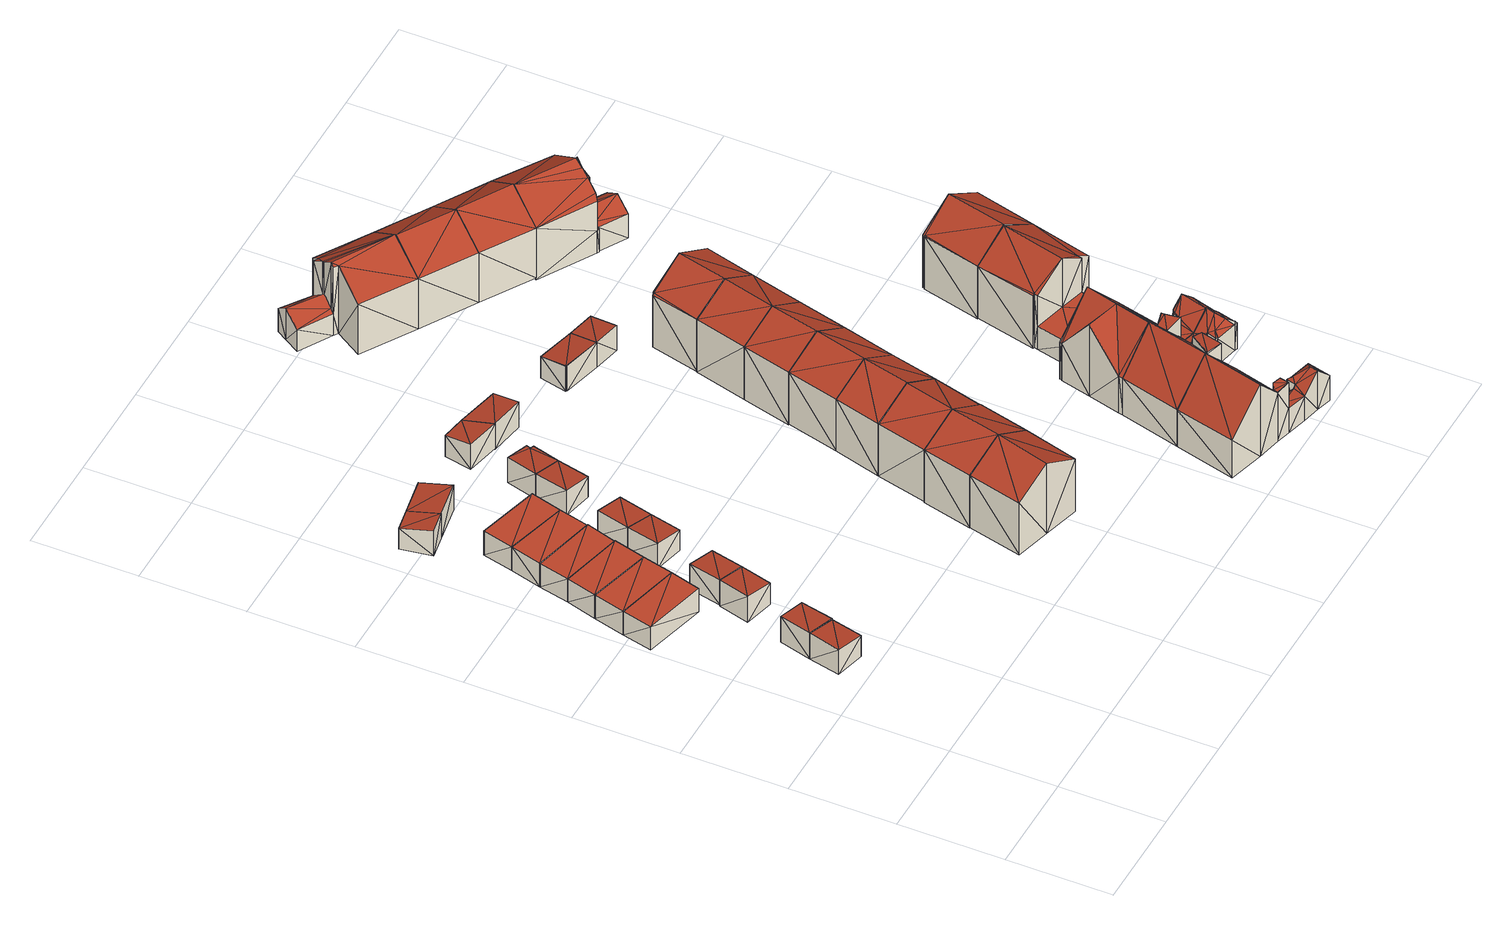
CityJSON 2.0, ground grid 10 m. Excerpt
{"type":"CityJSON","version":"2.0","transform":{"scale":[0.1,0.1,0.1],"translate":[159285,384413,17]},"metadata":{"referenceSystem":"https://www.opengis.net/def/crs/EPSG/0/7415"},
"CityObjects":{
"building1":{"type":"Building","attributes":{"oorspronkelijk_bouwjaar":1951,"status":"Pand in gebruik","geconstateerd":false,"h_maaiveld":18,"dak_type":"single horizontal","pw_datum":"2016-12-01","pw_actueel":"yes","pw_bron":"ahn3","reconstructie_methode":"tudelft3d-geoflow","versie_methode":"v21.03.1","kas_warenhuis":false,"ondergronds_type":"above ground","lod11_replace":false,"reconstruction_skipped":false},"geometry":[{"type":"Solid","lod":"2.2","boundaries":[[[[0,1,2]],[[3,0,2]],[[4,1,5]],[[5,1,0]],[[6,3,2]],[[7,6,2]],[[5,0,6]],[[6,0,3]],[[7,2,1]],[[4,7,1]],[[7,4,5]],[[6,7,5]]]],"semantics":{"surfaces":[{"type":"GroundSurface"},{"type":"WallSurface"},{"type":"RoofSurface"}],"values":[[0,0,1,1,1,1,1,1,1,1,2,2]]}}]},
"building2":{"type":"Building","attributes":{"oorspronkelijk_bouwjaar":1951,"status":"Pand in gebruik","geconstateerd":false,"h_maaiveld":18.03,"dak_type":"single horizontal","pw_datum":"2016-12-01","pw_actueel":"yes","pw_bron":"ahn3","reconstructie_methode":"tudelft3d-geoflow","versie_methode":"v21.03.1","kas_warenhuis":false,"ondergronds_type":"above ground","lod11_replace":false,"reconstruction_skipped":false},"geometry":[{"type":"Solid","lod":"2.2","boundaries":[[[[2,1,8]],[[8,1,9]],[[4,1,10]],[[10,1,2]],[[11,8,9]],[[12,11,9]],[[12,9,1]],[[4,12,1]],[[10,2,11]],[[11,2,8]],[[10,11,4]],[[4,11,12]]]],"semantics":{"surfaces":[{"type":"GroundSurface"},{"type":"WallSurface"},{"type":"RoofSurface"}],"values":[[0,0,1,1,1,1,1,1,1,1,2,2]]}}]},
"building3":{"type":"Building","attributes":{"oorspronkelijk_bouwjaar":1951,"status":"Pand in gebruik","geconstateerd":false,"h_maaiveld":18.08,"dak_type":"single horizontal","pw_datum":"2016-12-01","pw_actueel":"yes","pw_bron":"ahn3","reconstructie_methode":"tudelft3d-geoflow","versie_methode":"v21.03.1","kas_warenhuis":false,"ondergronds_type":"above ground","lod11_replace":false,"reconstruction_skipped":false},"geometry":[{"type":"Solid","lod":"2.2","boundaries":[[[[13,14,15]],[[15,14,16]],[[17,13,18]],[[18,13,15]],[[19,16,14]],[[20,19,14]],[[18,15,16]],[[19,18,16]],[[20,14,17]],[[17,14,13]],[[20,17,18]],[[19,20,18]]]],"semantics":{"surfaces":[{"type":"GroundSurface"},{"type":"WallSurface"},{"type":"RoofSurface"}],"values":[[0,0,1,1,1,1,1,1,1,1,2,2]]}}]},
"building4":{"type":"Building","attributes":{"oorspronkelijk_bouwjaar":1951,"status":"Pand in gebruik","geconstateerd":false,"h_maaiveld":18.07,"dak_type":"single horizontal","pw_datum":"2016-12-01","pw_actueel":"yes","pw_bron":"ahn3","reconstructie_methode":"tudelft3d-geoflow","versie_methode":"v21.03.1","kas_warenhuis":false,"ondergronds_type":"above ground","lod11_replace":false,"reconstruction_skipped":false},"geometry":[{"type":"Solid","lod":"2.2","boundaries":[[[[21,22,13]],[[13,22,14]],[[23,22,24]],[[24,22,21]],[[17,13,14]],[[20,17,14]],[[24,21,17]],[[17,21,13]],[[20,14,22]],[[23,20,22]],[[20,23,17]],[[17,23,24]]]],"semantics":{"surfaces":[{"type":"GroundSurface"},{"type":"WallSurface"},{"type":"RoofSurface"}],"values":[[0,0,1,1,1,1,1,1,1,1,2,2]]}}]},
"building5":{"type":"Building","attributes":{"oorspronkelijk_bouwjaar":1951,"status":"Pand in gebruik","geconstateerd":false,"h_maaiveld":18.07,"dak_type":"single horizontal","pw_datum":"2016-12-01","pw_actueel":"yes","pw_bron":"ahn3","reconstructie_methode":"tudelft3d-geoflow","versie_methode":"v21.03.1","kas_warenhuis":false,"ondergronds_type":"above ground","lod11_replace":false,"reconstruction_skipped":false},"geometry":[{"type":"Solid","lod":"2.2","boundaries":[[[[25,26,21]],[[21,26,22]],[[27,25,24]],[[24,25,21]],[[23,22,26]],[[28,23,26]],[[28,26,27]],[[27,26,25]],[[24,21,22]],[[23,24,22]],[[23,28,24]],[[24,28,27]]]],"semantics":{"surfaces":[{"type":"GroundSurface"},{"type":"WallSurface"},{"type":"RoofSurface"}],"values":[[0,0,1,1,1,1,1,1,1,1,2,2]]}}]},
"building6":{"type":"Building","attributes":{"oorspronkelijk_bouwjaar":1951,"status":"Pand in gebruik","geconstateerd":false,"h_maaiveld":18.04,"dak_type":"single horizontal","pw_datum":"2016-12-01","pw_actueel":"yes","pw_bron":"ahn3","reconstructie_methode":"tudelft3d-geoflow","versie_methode":"v21.03.1","kas_warenhuis":false,"ondergronds_type":"above ground","lod11_replace":false,"reconstruction_skipped":false},"geometry":[{"type":"Solid","lod":"2.2","boundaries":[[[[29,30,31]],[[32,29,31]],[[33,29,34]],[[34,29,32]],[[35,31,30]],[[36,35,30]],[[36,30,33]],[[33,30,29]],[[34,32,31]],[[35,34,31]],[[34,35,33]],[[33,35,36]]]],"semantics":{"surfaces":[{"type":"GroundSurface"},{"type":"WallSurface"},{"type":"RoofSurface"}],"values":[[0,0,1,1,1,1,1,1,1,1,2,2]]}}]},
"building7":{"type":"Building","attributes":{"oorspronkelijk_bouwjaar":1951,"status":"Pand in gebruik","geconstateerd":false,"h_maaiveld":18.08,"dak_type":"single horizontal","pw_datum":"2016-12-01","pw_actueel":"yes","pw_bron":"ahn3","reconstructie_methode":"tudelft3d-geoflow","versie_methode":"v21.03.1","kas_warenhuis":false,"ondergronds_type":"above ground","lod11_replace":false,"reconstruction_skipped":false},"geometry":[{"type":"Solid","lod":"2.2","boundaries":[[[[37,38,25]],[[25,38,26]],[[27,25,26]],[[39,27,26]],[[40,38,41]],[[41,38,37]],[[41,37,27]],[[27,37,25]],[[39,26,38]],[[40,39,38]],[[39,40,27]],[[27,40,41]]]],"semantics":{"surfaces":[{"type":"GroundSurface"},{"type":"WallSurface"},{"type":"RoofSurface"}],"values":[[0,0,1,1,1,1,1,1,1,1,2,2]]}}]},
"building8":{"type":"Building","attributes":{"oorspronkelijk_bouwjaar":1951,"status":"Pand in gebruik","geconstateerd":false,"h_maaiveld":18.05,"dak_type":"single horizontal","pw_datum":"2016-12-01","pw_actueel":"yes","pw_bron":"ahn3","reconstructie_methode":"tudelft3d-geoflow","versie_methode":"v21.03.1","kas_warenhuis":false,"ondergronds_type":"above ground","lod11_replace":false,"reconstruction_skipped":false},"geometry":[{"type":"Solid","lod":"2.2","boundaries":[[[[42,43,44]],[[44,43,45]],[[46,45,43]],[[36,46,43]],[[35,42,47]],[[47,42,44]],[[36,43,35]],[[35,43,42]],[[47,44,45]],[[46,47,45]],[[47,46,36]],[[35,47,36]]]],"semantics":{"surfaces":[{"type":"GroundSurface"},{"type":"WallSurface"},{"type":"RoofSurface"}],"values":[[0,0,1,1,1,1,1,1,1,1,2,2]]}}]},
"building9":{"type":"Building","attributes":{"oorspronkelijk_bouwjaar":1951,"status":"Pand in gebruik","geconstateerd":false,"h_maaiveld":18.11,"dak_type":"single horizontal","pw_datum":"2016-12-01","pw_actueel":"yes","pw_bron":"ahn3","reconstructie_methode":"tudelft3d-geoflow","versie_methode":"v21.03.1","kas_warenhuis":false,"ondergronds_type":"above ground","lod11_replace":false,"reconstruction_skipped":false},"geometry":[{"type":"Solid","lod":"2.2","boundaries":[[[[48,49,37]],[[37,49,38]],[[50,48,37]],[[41,50,37]],[[51,38,52]],[[52,38,49]],[[41,37,38]],[[51,41,38]],[[52,49,50]],[[50,49,48]],[[51,52,41]],[[41,52,50]]]],"semantics":{"surfaces":[{"type":"GroundSurface"},{"type":"WallSurface"},{"type":"RoofSurface"}],"values":[[0,0,1,1,1,1,1,1,1,1,2,2]]}}]},
"building10":{"type":"Building","attributes":{"oorspronkelijk_bouwjaar":1951,"status":"Pand in gebruik","geconstateerd":false,"h_maaiveld":18.26,"dak_type":"single horizontal","pw_datum":"2016-12-01","pw_actueel":"yes","pw_bron":"ahn3","reconstructie_methode":"tudelft3d-geoflow","versie_methode":"v21.03.1","kas_warenhuis":false,"ondergronds_type":"above ground","lod11_replace":false,"reconstruction_skipped":false},"geometry":[{"type":"Solid","lod":"2.2","boundaries":[[[[53,54,55]],[[56,53,55]],[[57,54,53]],[[58,57,53]],[[59,55,57]],[[57,55,54]],[[58,53,56]],[[60,58,56]],[[60,56,59]],[[59,56,55]],[[60,59,58]],[[58,59,57]]]],"semantics":{"surfaces":[{"type":"GroundSurface"},{"type":"WallSurface"},{"type":"RoofSurface"}],"values":[[0,0,1,1,1,1,1,1,1,1,2,2]]}}]},
"building11":{"type":"Building","attributes":{"oorspronkelijk_bouwjaar":1951,"status":"Pand in gebruik","geconstateerd":false,"h_maaiveld":18.14,"dak_type":"single horizontal","pw_datum":"2016-12-01","pw_actueel":"yes","pw_bron":"ahn3","reconstructie_methode":"tudelft3d-geoflow","versie_methode":"v21.03.1","kas_warenhuis":false,"ondergronds_type":"above ground","lod11_replace":false,"reconstruction_skipped":false},"geometry":[{"type":"Solid","lod":"2.2","boundaries":[[[[61,62,48]],[[48,62,49]],[[63,62,64]],[[64,62,61]],[[64,61,50]],[[50,61,48]],[[52,49,62]],[[63,52,62]],[[50,48,49]],[[52,50,49]],[[52,63,50]],[[50,63,64]]]],"semantics":{"surfaces":[{"type":"GroundSurface"},{"type":"WallSurface"},{"type":"RoofSurface"}],"values":[[0,0,1,1,1,1,1,1,1,1,2,2]]}}]},
"building12":{"type":"Building","attributes":{"oorspronkelijk_bouwjaar":1951,"status":"Pand in gebruik","geconstateerd":false,"h_maaiveld":18.14,"dak_type":"single horizontal","pw_datum":"2016-12-01","pw_actueel":"yes","pw_bron":"ahn3","reconstructie_methode":"tudelft3d-geoflow","versie_methode":"v21.03.1","kas_warenhuis":false,"ondergronds_type":"above ground","lod11_replace":false,"reconstruction_skipped":false},"geometry":[{"type":"Solid","lod":"2.2","boundaries":[[[[65,66,67]],[[68,65,67]],[[69,68,67]],[[70,69,67]],[[70,67,66]],[[71,70,66]],[[71,66,72]],[[72,66,65]],[[72,65,69]],[[69,65,68]],[[72,69,70]],[[71,72,70]]]],"semantics":{"surfaces":[{"type":"GroundSurface"},{"type":"WallSurface"},{"type":"RoofSurface"}],"values":[[0,0,1,1,1,1,1,1,1,1,2,2]]}}]},
"building13":{"type":"Building","attributes":{"oorspronkelijk_bouwjaar":1951,"status":"Pand in gebruik","geconstateerd":false,"h_maaiveld":18.28,"dak_type":"single horizontal","pw_datum":"2016-12-01","pw_actueel":"yes","pw_bron":"ahn3","reconstructie_methode":"tudelft3d-geoflow","versie_methode":"v21.03.1","kas_warenhuis":false,"ondergronds_type":"above ground","lod11_replace":false,"reconstruction_skipped":false},"geometry":[{"type":"Solid","lod":"2.2","boundaries":[[[[54,73,74]],[[55,54,74]],[[59,55,75]],[[75,55,74]],[[57,54,55]],[[59,57,55]],[[76,73,54]],[[57,76,54]],[[75,74,76]],[[76,74,73]],[[75,76,57]],[[59,75,57]]]],"semantics":{"surfaces":[{"type":"GroundSurface"},{"type":"WallSurface"},{"type":"RoofSurface"}],"values":[[0,0,1,1,1,1,1,1,1,1,2,2]]}}]},
"building14":{"type":"Building","attributes":{"oorspronkelijk_bouwjaar":1951,"status":"Pand in gebruik","geconstateerd":false,"h_maaiveld":18.15,"dak_type":"single horizontal","pw_datum":"2016-12-01","pw_actueel":"yes","pw_bron":"ahn3","reconstructie_methode":"tudelft3d-geoflow","versie_methode":"v21.03.1","kas_warenhuis":false,"ondergronds_type":"above ground","lod11_replace":false,"reconstruction_skipped":false},"geometry":[{"type":"Solid","lod":"2.2","boundaries":[[[[77,78,79]],[[80,77,79]],[[81,78,71]],[[71,78,77]],[[70,80,79]],[[82,70,79]],[[71,77,70]],[[70,77,80]],[[82,79,78]],[[81,82,78]],[[70,82,71]],[[71,82,81]]]],"semantics":{"surfaces":[{"type":"GroundSurface"},{"type":"WallSurface"},{"type":"RoofSurface"}],"values":[[0,0,1,1,1,1,1,1,1,1,2,2]]}}]},
"building15":{"type":"Building","attributes":{"oorspronkelijk_bouwjaar":1951,"status":"Pand in gebruik","geconstateerd":false,"h_maaiveld":18.21,"dak_type":"single horizontal","pw_datum":"2016-12-01","pw_actueel":"yes","pw_bron":"ahn3","reconstructie_methode":"tudelft3d-geoflow","versie_methode":"v21.03.1","kas_warenhuis":false,"ondergronds_type":"above ground","lod11_replace":false,"reconstruction_skipped":false},"geometry":[{"type":"Solid","lod":"2.2","boundaries":[[[[83,84,85]],[[86,83,85]],[[87,86,85]],[[88,87,85]],[[89,83,87]],[[87,83,86]],[[88,85,84]],[[90,88,84]],[[90,84,89]],[[89,84,83]],[[87,88,89]],[[89,88,90]]]],"semantics":{"surfaces":[{"type":"GroundSurface"},{"type":"WallSurface"},{"type":"RoofSurface"}],"values":[[0,0,1,1,1,1,1,1,1,1,2,2]]}}]},
"building16":{"type":"Building","attributes":{"oorspronkelijk_bouwjaar":1951,"status":"Pand in gebruik","geconstateerd":false,"h_maaiveld":18.23,"dak_type":"single horizontal","pw_datum":"2016-12-01","pw_actueel":"yes","pw_bron":"ahn3","reconstructie_methode":"tudelft3d-geoflow","versie_methode":"v21.03.1","kas_warenhuis":false,"ondergronds_type":"above ground","lod11_replace":false,"reconstruction_skipped":false},"geometry":[{"type":"Solid","lod":"2.2","boundaries":[[[[91,92,93]],[[85,91,94]],[[85,84,91]],[[91,84,92]],[[95,92,90]],[[90,92,84]],[[96,94,91]],[[97,96,91]],[[90,84,88]],[[88,84,85]],[[98,93,92]],[[95,98,92]],[[97,91,98]],[[98,91,93]],[[88,85,94]],[[96,88,94]],[[88,96,97]],[[95,97,98]],[[90,88,97]],[[90,97,95]]]],"semantics":{"surfaces":[{"type":"GroundSurface"},{"type":"WallSurface"},{"type":"RoofSurface"}],"values":[[0,0,0,0,1,1,1,1,1,1,1,1,1,1,1,1,2,2,2,2]]}}]},
"building17":{"type":"Building","attributes":{"oorspronkelijk_bouwjaar":1951,"status":"Pand in gebruik","geconstateerd":false,"h_maaiveld":18.11,"dak_type":"slanted","pw_datum":"2016-12-01","pw_actueel":"yes","pw_bron":"ahn3","reconstructie_methode":"tudelft3d-geoflow","versie_methode":"v21.03.1","kas_warenhuis":false,"ondergronds_type":"above ground","lod11_replace":false,"reconstruction_skipped":false},"geometry":[{"type":"Solid","lod":"2.2","boundaries":[[[[99,100,101]],[[102,101,103]],[[104,99,101]],[[104,101,102]],[[105,104,106]],[[106,104,102]],[[107,103,101]],[[108,107,101]],[[109,99,104]],[[105,109,104]],[[108,101,110]],[[110,101,100]],[[110,100,99]],[[109,110,99]],[[106,102,107]],[[107,102,103]],[[106,107,108]],[[105,106,108]],[[105,108,109]],[[109,108,110]]]],"semantics":{"surfaces":[{"type":"GroundSurface"},{"type":"WallSurface"},{"type":"RoofSurface"}],"values":[[0,0,0,0,1,1,1,1,1,1,1,1,1,1,1,1,2,2,2,2]]}}]},
"building18":{"type":"Building","attributes":{"oorspronkelijk_bouwjaar":1951,"status":"Pand in gebruik","geconstateerd":false,"h_maaiveld":18.26,"dak_type":"single horizontal","pw_datum":"2016-12-01","pw_actueel":"yes","pw_bron":"ahn3","reconstructie_methode":"tudelft3d-geoflow","versie_methode":"v21.03.1","kas_warenhuis":false,"ondergronds_type":"above ground","lod11_replace":false,"reconstruction_skipped":false},"geometry":[{"type":"Solid","lod":"2.2","boundaries":[[[[111,112,113]],[[114,111,113]],[[115,113,116]],[[116,113,112]],[[117,111,114]],[[118,117,114]],[[118,114,113]],[[115,118,113]],[[116,112,117]],[[117,112,111]],[[116,117,115]],[[115,117,118]]]],"semantics":{"surfaces":[{"type":"GroundSurface"},{"type":"WallSurface"},{"type":"RoofSurface"}],"values":[[0,0,1,1,1,1,1,1,1,1,2,2]]}}]},
"building19":{"type":"Building","attributes":{"oorspronkelijk_bouwjaar":1951,"status":"Pand in gebruik","geconstateerd":false,"h_maaiveld":18.04,"dak_type":"slanted","pw_datum":"2016-12-01","pw_actueel":"yes","pw_bron":"ahn3","reconstructie_methode":"tudelft3d-geoflow","versie_methode":"v21.03.1","kas_warenhuis":false,"ondergronds_type":"above ground","lod11_replace":false,"reconstruction_skipped":false},"geometry":[{"type":"Solid","lod":"2.2","boundaries":[[[[119,120,121]],[[122,123,124]],[[121,120,123]],[[121,123,122]],[[107,122,124]],[[125,107,124]],[[126,120,119]],[[110,126,119]],[[125,124,123]],[[127,125,123]],[[110,119,121]],[[108,110,121]],[[127,123,126]],[[126,123,120]],[[108,121,107]],[[107,121,122]],[[125,127,107]],[[107,127,108]],[[127,126,108]],[[108,126,110]]]],"semantics":{"surfaces":[{"type":"GroundSurface"},{"type":"WallSurface"},{"type":"RoofSurface"}],"values":[[0,0,0,0,1,1,1,1,1,1,1,1,1,1,1,1,2,2,2,2]]}}]},
"building20":{"type":"Building","attributes":{"oorspronkelijk_bouwjaar":1951,"status":"Pand in gebruik","geconstateerd":false,"h_maaiveld":18.23,"dak_type":"single horizontal","pw_datum":"2016-12-01","pw_actueel":"yes","pw_bron":"ahn3","reconstructie_methode":"tudelft3d-geoflow","versie_methode":"v21.03.1","kas_warenhuis":false,"ondergronds_type":"above ground","lod11_replace":false,"reconstruction_skipped":false},"geometry":[{"type":"Solid","lod":"2.2","boundaries":[[[[128,129,130]],[[131,128,130]],[[132,130,129]],[[117,132,129]],[[117,129,128]],[[116,117,128]],[[133,131,132]],[[132,131,130]],[[116,128,133]],[[133,128,131]],[[133,132,116]],[[116,132,117]]]],"semantics":{"surfaces":[{"type":"GroundSurface"},{"type":"WallSurface"},{"type":"RoofSurface"}],"values":[[0,0,1,1,1,1,1,1,1,1,2,2]]}}]},
"building21":{"type":"Building","attributes":{"oorspronkelijk_bouwjaar":1951,"status":"Pand in gebruik","geconstateerd":false,"h_maaiveld":18.1,"dak_type":"slanted","pw_datum":"2016-12-01","pw_actueel":"yes","pw_bron":"ahn3","reconstructie_methode":"tudelft3d-geoflow","versie_methode":"v21.03.1","kas_warenhuis":false,"ondergronds_type":"above ground","lod11_replace":false,"reconstruction_skipped":false},"geometry":[{"type":"Solid","lod":"2.2","boundaries":[[[[134,135,136]],[[137,138,139]],[[136,135,138]],[[136,138,137]],[[140,135,126]],[[126,135,134]],[[141,137,139]],[[142,141,139]],[[142,139,138]],[[143,142,138]],[[127,136,141]],[[141,136,137]],[[126,134,136]],[[127,126,136]],[[143,138,140]],[[140,138,135]],[[143,140,127]],[[127,140,126]],[[127,141,142]],[[143,127,142]]]],"semantics":{"surfaces":[{"type":"GroundSurface"},{"type":"WallSurface"},{"type":"RoofSurface"}],"values":[[0,0,0,0,1,1,1,1,1,1,1,1,1,1,1,1,2,2,2,2]]}}]},
"building22":{"type":"Building","attributes":{"oorspronkelijk_bouwjaar":1951,"status":"Pand in gebruik","geconstateerd":false,"h_maaiveld":18.12,"dak_type":"slanted","pw_datum":"2016-12-01","pw_actueel":"yes","pw_bron":"ahn3","reconstructie_methode":"tudelft3d-geoflow","versie_methode":"v21.03.1","kas_warenhuis":false,"ondergronds_type":"above ground","lod11_replace":false,"reconstruction_skipped":false},"geometry":[{"type":"Solid","lod":"2.2","boundaries":[[[[135,144,145]],[[146,145,147]],[[146,135,145]],[[146,147,139]],[[142,139,148]],[[148,139,147]],[[149,144,135]],[[140,149,135]],[[140,135,146]],[[150,140,146]],[[151,145,149]],[[149,145,144]],[[150,146,142]],[[142,146,139]],[[148,147,145]],[[151,148,145]],[[148,151,142]],[[142,151,150]],[[150,151,140]],[[140,151,149]]]],"semantics":{"surfaces":[{"type":"GroundSurface"},{"type":"WallSurface"},{"type":"RoofSurface"}],"values":[[0,0,0,0,1,1,1,1,1,1,1,1,1,1,1,1,2,2,2,2]]}}]},
"building23":{"type":"Building","attributes":{"oorspronkelijk_bouwjaar":1951,"status":"Pand in gebruik","geconstateerd":false,"h_maaiveld":18.09,"dak_type":"slanted","pw_datum":"2016-12-01","pw_actueel":"yes","pw_bron":"ahn3","reconstructie_methode":"tudelft3d-geoflow","versie_methode":"v21.03.1","kas_warenhuis":false,"ondergronds_type":"above ground","lod11_replace":false,"reconstruction_skipped":false},"geometry":[{"type":"Solid","lod":"2.2","boundaries":[[[[144,152,145]],[[147,153,154]],[[145,152,153]],[[145,153,147]],[[149,144,145]],[[151,149,145]],[[155,153,156]],[[156,153,152]],[[157,154,153]],[[155,157,153]],[[156,152,144]],[[149,156,144]],[[148,147,154]],[[157,148,154]],[[151,145,148]],[[148,145,147]],[[151,155,156]],[[149,151,156]],[[151,148,155]],[[155,148,157]]]],"semantics":{"surfaces":[{"type":"GroundSurface"},{"type":"WallSurface"},{"type":"RoofSurface"}],"values":[[0,0,0,0,1,1,1,1,1,1,1,1,1,1,1,1,2,2,2,2]]}}]},
"building24":{"type":"Building","attributes":{"oorspronkelijk_bouwjaar":1951,"status":"Pand in gebruik","geconstateerd":false,"h_maaiveld":18.27,"dak_type":"single horizontal","pw_datum":"2016-12-01","pw_actueel":"yes","pw_bron":"ahn3","reconstructie_methode":"tudelft3d-geoflow","versie_methode":"v21.03.1","kas_warenhuis":false,"ondergronds_type":"above ground","lod11_replace":false,"reconstruction_skipped":false},"geometry":[{"type":"Solid","lod":"2.2","boundaries":[[[[158,159,160]],[[161,160,162]],[[163,158,160]],[[163,160,161]],[[164,159,165]],[[165,159,158]],[[166,161,162]],[[167,166,162]],[[167,162,168]],[[168,162,160]],[[168,160,159]],[[164,168,159]],[[169,163,161]],[[166,169,161]],[[165,158,169]],[[169,158,163]],[[168,166,167]],[[165,168,164]],[[165,169,168]],[[168,169,166]]]],"semantics":{"surfaces":[{"type":"GroundSurface"},{"type":"WallSurface"},{"type":"RoofSurface"}],"values":[[0,0,0,0,1,1,1,1,1,1,1,1,1,1,1,1,2,2,2,2]]}}]},
"building25":{"type":"Building","attributes":{"oorspronkelijk_bouwjaar":1951,"status":"Pand in gebruik","geconstateerd":false,"h_maaiveld":18.02,"dak_type":"slanted","pw_datum":"2016-12-01","pw_actueel":"yes","pw_bron":"ahn3","reconstructie_methode":"tudelft3d-geoflow","versie_methode":"v21.03.1","kas_warenhuis":false,"ondergronds_type":"above ground","lod11_replace":false,"reconstruction_skipped":false},"geometry":[{"type":"Solid","lod":"2.2","boundaries":[[[[170,171,172]],[[173,174,175]],[[172,171,174]],[[172,174,173]],[[176,171,170]],[[156,176,170]],[[157,173,175]],[[177,157,175]],[[155,172,157]],[[157,172,173]],[[177,175,174]],[[178,177,174]],[[156,170,172]],[[155,156,172]],[[178,174,176]],[[176,174,171]],[[177,178,157]],[[157,178,155]],[[178,176,155]],[[155,176,156]]]],"semantics":{"surfaces":[{"type":"GroundSurface"},{"type":"WallSurface"},{"type":"RoofSurface"}],"values":[[0,0,0,0,1,1,1,1,1,1,1,1,1,1,1,1,2,2,2,2]]}}]},
"building26":{"type":"Building","attributes":{"oorspronkelijk_bouwjaar":1928,"status":"Pand in gebruik","geconstateerd":false,"h_maaiveld":17.98,"dak_type":"slanted","pw_datum":"2016-12-01","pw_actueel":"yes","pw_bron":"ahn3","reconstructie_methode":"tudelft3d-geoflow","versie_methode":"v21.03.1","kas_warenhuis":false,"ondergronds_type":"above ground","lod11_replace":false,"reconstruction_skipped":false},"geometry":[{"type":"Solid","lod":"2.2","boundaries":[[[[179,180,181]],[[182,183,184]],[[181,180,183]],[[185,186,187]],[[181,183,182]],[[188,182,186]],[[189,190,187]],[[191,190,189]],[[189,187,192]],[[189,193,194]],[[189,194,191]],[[195,191,196]],[[190,191,195]],[[187,186,192]],[[188,181,182]],[[185,188,186]],[[197,195,196]],[[198,197,196]],[[199,186,182]],[[200,199,182]],[[201,190,197]],[[197,190,195]],[[202,180,179]],[[203,202,179]],[[204,200,205]],[[205,200,184]],[[184,200,182]],[[198,196,191]],[[206,198,191]],[[207,193,189]],[[208,207,189]],[[209,210,211]],[[203,179,181]],[[212,203,181]],[[213,183,202]],[[202,183,180]],[[214,192,186]],[[199,214,186]],[[212,181,215]],[[215,181,188]],[[216,187,190]],[[201,216,190]],[[217,215,218]],[[218,215,219]],[[185,219,188]],[[219,215,188]],[[220,219,221]],[[222,218,220]],[[220,218,219]],[[223,224,225]],[[226,223,225]],[[222,220,224]],[[223,222,224]],[[227,228,200]],[[204,227,200]],[[220,221,227]],[[227,221,228]],[[206,191,194]],[[209,206,194]],[[226,225,215]],[[217,226,215]],[[219,185,216]],[[216,185,187]],[[208,189,214]],[[214,189,192]],[[210,209,207]],[[207,209,193]],[[193,209,194]],[[205,184,183]],[[213,205,183]],[[212,213,203]],[[203,213,202]],[[229,201,197]],[[206,197,198]],[[206,229,197]],[[228,214,199]],[[219,216,228]],[[219,228,221]],[[228,216,214]],[[228,199,200]],[[229,211,208]],[[207,211,210]],[[207,208,211]],[[208,201,229]],[[214,216,208]],[[216,201,208]],[[206,209,211]],[[229,206,211]],[[226,217,218]],[[223,218,222]],[[223,226,218]],[[204,205,224]],[[215,225,212]],[[204,224,220]],[[213,225,224]],[[204,220,227]],[[205,213,224]],[[213,212,225]]]],"semantics":{"surfaces":[{"type":"GroundSurface"},{"type":"WallSurface"},{"type":"RoofSurface"}],"values":[[0,0,0,0,0,0,0,0,0,0,0,0,0,0,0,0,1,1,1,1,1,1,1,1,1,1,1,1,1,1,1,1,1,1,1,1,1,1,1,1,1,1,1,1,1,1,1,1,1,1,1,1,1,1,1,1,1,1,1,1,1,1,1,1,1,1,1,1,1,1,2,2,2,2,2,2,2,2,2,2,2,2,2,2,2,2,2,2,2,2,2,2,2,2,2,2,2,2]]}}]},
"building27":{"type":"Building","attributes":{"oorspronkelijk_bouwjaar":1951,"status":"Pand in gebruik","geconstateerd":false,"h_maaiveld":18.27,"dak_type":"single horizontal","pw_datum":"2016-12-01","pw_actueel":"yes","pw_bron":"ahn3","reconstructie_methode":"tudelft3d-geoflow","versie_methode":"v21.03.1","kas_warenhuis":false,"ondergronds_type":"above ground","lod11_replace":false,"reconstruction_skipped":false},"geometry":[{"type":"Solid","lod":"2.2","boundaries":[[[[158,163,230]],[[231,158,230]],[[169,163,158]],[[165,169,158]],[[165,158,231]],[[232,165,231]],[[233,230,169]],[[169,230,163]],[[232,231,233]],[[233,231,230]],[[232,233,165]],[[165,233,169]]]],"semantics":{"surfaces":[{"type":"GroundSurface"},{"type":"WallSurface"},{"type":"RoofSurface"}],"values":[[0,0,1,1,1,1,1,1,1,1,2,2]]}}]},
"building28":{"type":"Building","attributes":{"oorspronkelijk_bouwjaar":1951,"status":"Pand in gebruik","geconstateerd":false,"h_maaiveld":18.27,"dak_type":"slanted","pw_datum":"2016-12-01","pw_actueel":"yes","pw_bron":"ahn3","reconstructie_methode":"tudelft3d-geoflow","versie_methode":"v21.03.1","kas_warenhuis":false,"ondergronds_type":"above ground","lod11_replace":false,"reconstruction_skipped":false},"geometry":[{"type":"Solid","lod":"2.2","boundaries":[[[[234,235,236]],[[237,238,239]],[[240,234,236]],[[237,241,242]],[[237,239,241]],[[239,243,241]],[[243,236,241]],[[240,236,243]],[[244,243,245]],[[240,243,244]],[[246,243,239]],[[247,248,246]],[[246,248,243]],[[249,242,241]],[[250,249,241]],[[251,235,234]],[[252,251,234]],[[253,254,255]],[[255,254,250]],[[256,238,237]],[[257,256,237]],[[258,259,253]],[[253,259,254]],[[252,234,240]],[[260,252,240]],[[261,244,245]],[[262,261,245]],[[246,239,238]],[[256,246,238]],[[263,236,251]],[[251,236,235]],[[255,250,263]],[[263,250,236]],[[236,250,241]],[[264,265,259]],[[258,264,259]],[[247,246,265]],[[264,247,265]],[[262,245,243]],[[248,262,243]],[[260,240,261]],[[261,240,244]],[[257,237,249]],[[249,237,242]],[[250,254,249]],[[257,254,259]],[[257,249,254]],[[246,256,257]],[[265,257,259]],[[265,246,257]],[[263,253,255]],[[252,263,251]],[[252,260,263]],[[263,260,253]],[[253,260,258]],[[264,260,248]],[[248,260,261]],[[258,260,264]],[[248,261,262]],[[264,248,247]]]],"semantics":{"surfaces":[{"type":"GroundSurface"},{"type":"WallSurface"},{"type":"RoofSurface"}],"values":[[0,0,0,0,0,0,0,0,0,0,1,1,1,1,1,1,1,1,1,1,1,1,1,1,1,1,1,1,1,1,1,1,1,1,1,1,1,1,1,1,1,1,1,1,2,2,2,2,2,2,2,2,2,2,2,2,2,2,2,2]]}}]},
"building29":{"type":"Building","attributes":{"oorspronkelijk_bouwjaar":1951,"status":"Pand in gebruik","geconstateerd":false,"h_maaiveld":18.02,"dak_type":"slanted","pw_datum":"2016-12-01","pw_actueel":"yes","pw_bron":"ahn3","reconstructie_methode":"tudelft3d-geoflow","versie_methode":"v21.03.1","kas_warenhuis":false,"ondergronds_type":"above ground","lod11_replace":false,"reconstruction_skipped":false},"geometry":[{"type":"Solid","lod":"2.2","boundaries":[[[[175,174,266]],[[267,174,171]],[[266,268,175]],[[267,266,174]],[[269,267,176]],[[176,267,171]],[[177,175,268]],[[270,177,268]],[[176,171,174]],[[178,176,174]],[[178,174,177]],[[177,174,175]],[[270,268,266]],[[271,270,266]],[[271,266,269]],[[269,266,267]],[[270,271,178]],[[177,270,178]],[[176,178,269]],[[269,178,271]]]],"semantics":{"surfaces":[{"type":"GroundSurface"},{"type":"WallSurface"},{"type":"RoofSurface"}],"values":[[0,0,0,0,1,1,1,1,1,1,1,1,1,1,1,1,2,2,2,2]]}}]},
"building30":{"type":"Building","attributes":{"oorspronkelijk_bouwjaar":1951,"status":"Pand in gebruik","geconstateerd":false,"h_maaiveld":18.09,"dak_type":"slanted","pw_datum":"2016-12-01","pw_actueel":"yes","pw_bron":"ahn3","reconstructie_methode":"tudelft3d-geoflow","versie_methode":"v21.03.1","kas_warenhuis":false,"ondergronds_type":"above ground","lod11_replace":false,"reconstruction_skipped":false},"geometry":[{"type":"Solid","lod":"2.2","boundaries":[[[[272,273,274]],[[275,274,276]],[[277,272,274]],[[277,274,275]],[[278,275,279]],[[277,275,278]],[[280,273,272]],[[269,280,272]],[[281,275,282]],[[282,275,276]],[[271,277,270]],[[270,277,278]],[[283,279,275]],[[281,283,275]],[[269,272,277]],[[271,269,277]],[[282,276,284]],[[284,276,274]],[[284,274,280]],[[280,274,273]],[[270,278,283]],[[283,278,279]],[[270,283,281]],[[271,270,281]],[[284,281,282]],[[269,284,280]],[[269,271,284]],[[284,271,281]]]],"semantics":{"surfaces":[{"type":"GroundSurface"},{"type":"WallSurface"},{"type":"RoofSurface"}],"values":[[0,0,0,0,0,0,1,1,1,1,1,1,1,1,1,1,1,1,1,1,1,1,2,2,2,2,2,2]]}}]},
"building31":{"type":"Building","attributes":{"oorspronkelijk_bouwjaar":1928,"status":"Pand in gebruik","geconstateerd":false,"h_maaiveld":17.97,"dak_type":"slanted","pw_datum":"2016-12-01","pw_actueel":"yes","pw_bron":"ahn3","reconstructie_methode":"tudelft3d-geoflow","versie_methode":"v21.03.1","kas_warenhuis":false,"ondergronds_type":"above ground","lod11_replace":false,"reconstruction_skipped":false},"geometry":[{"type":"Solid","lod":"2.2","boundaries":[[[[180,285,183]],[[286,287,288]],[[183,285,289]],[[290,291,292]],[[293,291,290]],[[294,291,293]],[[295,289,287]],[[183,295,296]],[[291,297,292]],[[292,298,299]],[[292,297,300]],[[290,292,299]],[[299,298,286]],[[286,288,299]],[[183,289,295]],[[287,289,288]],[[183,296,184]],[[301,298,292]],[[302,301,292]],[[205,184,303]],[[303,184,296]],[[304,303,305]],[[305,303,306]],[[295,306,296]],[[306,303,296]],[[307,308,309]],[[310,285,180]],[[202,310,180]],[[311,294,312]],[[312,294,293]],[[313,287,314]],[[315,313,314]],[[314,287,286]],[[213,183,205]],[[205,183,184]],[[316,317,304]],[[304,317,303]],[[318,300,297]],[[319,320,318]],[[318,320,300]],[[319,318,321]],[[312,293,290]],[[322,312,290]],[[202,180,183]],[[213,202,183]],[[323,289,310]],[[310,289,285]],[[324,299,288]],[[325,324,288]],[[318,297,291]],[[307,318,291]],[[326,325,289]],[[323,326,289]],[[289,325,288]],[[327,328,326]],[[326,328,325]],[[314,286,301]],[[301,286,298]],[[315,314,328]],[[327,315,328]],[[322,290,324]],[[324,290,299]],[[329,330,317]],[[316,329,317]],[[305,306,330]],[[329,305,330]],[[306,295,313]],[[313,295,287]],[[302,292,320]],[[320,292,300]],[[308,307,311]],[[311,291,294]],[[311,307,291]],[[331,321,309]],[[309,321,307]],[[307,321,318]],[[308,311,309]],[[309,312,322]],[[309,311,312]],[[309,322,331]],[[305,329,316]],[[304,305,316]],[[319,321,320]],[[322,324,302]],[[302,324,301]],[[331,322,302]],[[302,320,321]],[[331,302,321]],[[213,323,202]],[[202,323,310]],[[328,314,325]],[[325,314,324]],[[324,314,301]],[[327,306,313]],[[330,306,327]],[[330,323,317]],[[313,315,327]],[[330,327,326]],[[330,326,323]],[[317,323,213]],[[317,213,205]],[[205,303,317]]]],"semantics":{"surfaces":[{"type":"GroundSurface"},{"type":"WallSurface"},{"type":"RoofSurface"}],"values":[[0,0,0,0,0,0,0,0,0,0,0,0,0,0,0,0,0,1,1,1,1,1,1,1,1,1,1,1,1,1,1,1,1,1,1,1,1,1,1,1,1,1,1,1,1,1,1,1,1,1,1,1,1,1,1,1,1,1,1,1,1,1,1,1,1,1,1,1,1,1,1,1,1,2,2,2,2,2,2,2,2,2,2,2,2,2,2,2,2,2,2,2,2,2,2,2,2,2,2,2,2,2]]}}]},
"building32":{"type":"Building","attributes":{"oorspronkelijk_bouwjaar":1951,"status":"Pand in gebruik","geconstateerd":false,"h_maaiveld":18.26,"dak_type":"slanted","pw_datum":"2016-12-01","pw_actueel":"yes","pw_bron":"ahn3","reconstructie_methode":"tudelft3d-geoflow","versie_methode":"v21.03.1","kas_warenhuis":false,"ondergronds_type":"above ground","lod11_replace":false,"reconstruction_skipped":false},"geometry":[{"type":"Solid","lod":"2.2","boundaries":[[[[332,234,333]],[[334,335,244]],[[333,234,335]],[[333,335,334]],[[252,234,332]],[[336,252,332]],[[337,334,244]],[[261,337,244]],[[261,244,335]],[[338,261,335]],[[339,333,337]],[[337,333,334]],[[338,335,252]],[[252,335,234]],[[336,332,333]],[[339,336,333]],[[336,339,252]],[[252,339,338]],[[337,261,338]],[[339,337,338]]]],"semantics":{"surfaces":[{"type":"GroundSurface"},{"type":"WallSurface"},{"type":"RoofSurface"}],"values":[[0,0,0,0,1,1,1,1,1,1,1,1,1,1,1,1,2,2,2,2]]}}]},
"building33":{"type":"Building","attributes":{"oorspronkelijk_bouwjaar":1928,"status":"Pand in gebruik","geconstateerd":false,"h_maaiveld":17.99,"dak_type":"slanted","pw_datum":"2016-12-01","pw_actueel":"yes","pw_bron":"ahn3","reconstructie_methode":"tudelft3d-geoflow","versie_methode":"v21.03.1","kas_warenhuis":false,"ondergronds_type":"above ground","lod11_replace":false,"reconstruction_skipped":false},"geometry":[{"type":"Solid","lod":"2.2","boundaries":[[[[290,299,340]],[[340,299,341]],[[342,290,340]],[[343,344,345]],[[346,347,348]],[[349,342,340]],[[350,349,340]],[[351,347,352]],[[342,353,293]],[[354,342,349]],[[344,347,351]],[[342,293,290]],[[355,341,299]],[[356,341,355]],[[355,357,351]],[[356,355,351]],[[344,285,345]],[[357,344,351]],[[347,344,343]],[[347,343,348]],[[348,343,358]],[[359,340,360]],[[360,340,341]],[[361,358,343]],[[362,361,343]],[[363,344,364]],[[364,344,357]],[[365,366,367]],[[367,366,351]],[[351,366,356]],[[360,341,356]],[[366,360,356]],[[368,350,340]],[[359,368,340]],[[324,299,290]],[[369,324,290]],[[370,293,353]],[[371,370,353]],[[372,345,285]],[[310,372,285]],[[373,374,365]],[[365,374,366]],[[375,342,376]],[[376,342,354]],[[371,353,342]],[[375,371,342]],[[362,343,372]],[[372,343,345]],[[377,378,379]],[[380,381,374]],[[373,380,374]],[[382,352,347]],[[383,382,347]],[[376,354,384]],[[384,354,349]],[[384,349,368]],[[368,349,350]],[[385,357,355]],[[386,364,385]],[[385,364,357]],[[310,285,344]],[[363,310,344]],[[387,348,361]],[[361,348,358]],[[388,346,348]],[[387,388,348]],[[389,390,380]],[[380,390,381]],[[391,389,378]],[[377,391,378]],[[389,385,390]],[[391,386,389]],[[389,386,385]],[[385,355,324]],[[324,355,299]],[[369,290,370]],[[370,290,293]],[[383,347,388]],[[388,347,346]],[[367,351,382]],[[382,351,352]],[[369,370,371]],[[375,369,371]],[[379,382,383]],[[364,379,363]],[[378,382,379]],[[389,380,373]],[[379,383,363]],[[373,382,378]],[[373,367,382]],[[389,373,378]],[[365,367,373]],[[392,362,372]],[[363,372,310]],[[392,372,363]],[[392,383,387]],[[392,363,383]],[[387,383,388]],[[392,387,362]],[[362,387,361]],[[386,391,364]],[[364,391,379]],[[379,391,377]],[[390,385,381]],[[381,324,360]],[[381,385,324]],[[381,366,374]],[[381,360,366]],[[384,375,376]],[[324,369,359]],[[359,369,375]],[[384,359,375]],[[324,359,360]],[[359,384,368]]]],"semantics":{"surfaces":[{"type":"GroundSurface"},{"type":"WallSurface"},{"type":"RoofSurface"}],"values":[[0,0,0,0,0,0,0,0,0,0,0,0,0,0,0,0,0,0,0,0,0,1,1,1,1,1,1,1,1,1,1,1,1,1,1,1,1,1,1,1,1,1,1,1,1,1,1,1,1,1,1,1,1,1,1,1,1,1,1,1,1,1,1,1,1,1,1,1,1,1,1,1,1,1,1,1,1,1,1,1,1,2,2,2,2,2,2,2,2,2,2,2,2,2,2,2,2,2,2,2,2,2,2,2,2,2,2,2,2,2,2,2,2,2]]}}]},
"building34":{"type":"Building","attributes":{"oorspronkelijk_bouwjaar":1951,"status":"Pand in gebruik","geconstateerd":false,"h_maaiveld":18.26,"dak_type":"slanted","pw_datum":"2016-12-01","pw_actueel":"yes","pw_bron":"ahn3","reconstructie_methode":"tudelft3d-geoflow","versie_methode":"v21.03.1","kas_warenhuis":false,"ondergronds_type":"above ground","lod11_replace":false,"reconstruction_skipped":false},"geometry":[{"type":"Solid","lod":"2.2","boundaries":[[[[393,332,394]],[[395,396,334]],[[394,332,396]],[[394,396,395]],[[397,396,336]],[[336,396,332]],[[398,393,394]],[[399,398,394]],[[336,332,393]],[[398,336,393]],[[400,395,337]],[[337,395,334]],[[337,334,396]],[[397,337,396]],[[399,394,400]],[[400,394,395]],[[399,397,398]],[[398,397,336]],[[399,400,397]],[[397,400,337]]]],"semantics":{"surfaces":[{"type":"GroundSurface"},{"type":"WallSurface"},{"type":"RoofSurface"}],"values":[[0,0,0,0,1,1,1,1,1,1,1,1,1,1,1,1,2,2,2,2]]}}]},
"building35":{"type":"Building","attributes":{"oorspronkelijk_bouwjaar":1951,"status":"Pand in gebruik","geconstateerd":false,"h_maaiveld":18.13,"dak_type":"slanted","pw_datum":"2016-12-01","pw_actueel":"yes","pw_bron":"ahn3","reconstructie_methode":"tudelft3d-geoflow","versie_methode":"v21.03.1","kas_warenhuis":false,"ondergronds_type":"above ground","lod11_replace":false,"reconstruction_skipped":false},"geometry":[{"type":"Solid","lod":"2.2","boundaries":[[[[401,402,403]],[[404,405,406]],[[405,407,406]],[[408,409,410]],[[408,410,404]],[[403,402,410]],[[410,402,405]],[[404,410,405]],[[403,411,401]],[[412,401,411]],[[413,412,411]],[[414,409,415]],[[415,409,408]],[[416,407,405]],[[417,416,405]],[[418,410,414]],[[414,410,409]],[[419,402,412]],[[412,402,401]],[[420,404,421]],[[421,404,406]],[[413,411,403]],[[422,413,403]],[[421,406,407]],[[416,421,407]],[[415,408,404]],[[420,415,404]],[[419,405,402]],[[423,417,419]],[[419,417,405]],[[423,419,424]],[[425,423,424]],[[425,424,426]],[[426,424,422]],[[426,422,418]],[[418,422,410]],[[410,422,403]],[[415,420,418]],[[414,415,418]],[[426,418,425]],[[418,420,425]],[[422,424,413]],[[412,424,419]],[[412,413,424]],[[423,425,417]],[[417,420,421]],[[417,425,420]],[[417,421,416]]]],"semantics":{"surfaces":[{"type":"GroundSurface"},{"type":"WallSurface"},{"type":"RoofSurface"}],"values":[[0,0,0,0,0,0,0,0,0,1,1,1,1,1,1,1,1,1,1,1,1,1,1,1,1,1,1,1,1,1,1,1,1,1,1,1,1,2,2,2,2,2,2,2,2,2,2,2]]}}]},
"building36":{"type":"Building","attributes":{"oorspronkelijk_bouwjaar":1951,"status":"Pand in gebruik","geconstateerd":false,"h_maaiveld":18.05,"dak_type":"slanted","pw_datum":"2016-12-01","pw_actueel":"yes","pw_bron":"ahn3","reconstructie_methode":"tudelft3d-geoflow","versie_methode":"v21.03.1","kas_warenhuis":false,"ondergronds_type":"above ground","lod11_replace":false,"reconstruction_skipped":false},"geometry":[{"type":"Solid","lod":"2.2","boundaries":[[[[427,428,429]],[[430,428,431]],[[431,428,432]],[[429,428,430]],[[433,430,434]],[[435,434,436]],[[429,430,433]],[[429,433,437]],[[433,434,435]],[[438,433,435]],[[439,429,437]],[[440,439,437]],[[440,437,433]],[[441,440,433]],[[442,436,443]],[[443,436,434]],[[439,427,429]],[[444,398,439]],[[439,398,427]],[[445,446,447]],[[447,446,448]],[[449,450,446]],[[445,449,446]],[[451,428,398]],[[398,428,427]],[[452,438,435]],[[453,452,435]],[[454,430,455]],[[455,430,431]],[[444,439,456]],[[457,444,456]],[[441,433,438]],[[452,441,438]],[[457,456,450]],[[449,457,450]],[[458,443,454]],[[454,443,430]],[[430,443,434]],[[447,448,458]],[[458,448,443]],[[400,432,428]],[[451,400,428]],[[453,435,442]],[[442,435,436]],[[455,431,400]],[[400,431,432]],[[453,446,456]],[[456,446,450]],[[456,452,453]],[[439,440,441]],[[441,452,456]],[[439,441,456]],[[453,442,448]],[[446,453,448]],[[448,442,443]],[[455,400,451]],[[454,455,451]],[[457,449,398]],[[444,457,398]],[[447,451,449]],[[449,451,398]],[[458,454,447]],[[447,454,451]],[[445,447,449]]]],"semantics":{"surfaces":[{"type":"GroundSurface"},{"type":"WallSurface"},{"type":"RoofSurface"}],"values":[[0,0,0,0,0,0,0,0,0,0,1,1,1,1,1,1,1,1,1,1,1,1,1,1,1,1,1,1,1,1,1,1,1,1,1,1,1,1,1,1,1,1,1,1,1,1,2,2,2,2,2,2,2,2,2,2,2,2,2,2,2,2,2,2]]}}]},
"building37":{"type":"Building","attributes":{"oorspronkelijk_bouwjaar":1951,"status":"Pand in gebruik","geconstateerd":false,"h_maaiveld":18.01,"dak_type":"slanted","pw_datum":"2016-12-01","pw_actueel":"yes","pw_bron":"ahn3","reconstructie_methode":"tudelft3d-geoflow","versie_methode":"v21.03.1","kas_warenhuis":false,"ondergronds_type":"above ground","lod11_replace":false,"reconstruction_skipped":false},"geometry":[{"type":"Solid","lod":"2.2","boundaries":[[[[459,460,461]],[[462,461,463]],[[464,459,461]],[[464,461,462]],[[465,462,466]],[[464,462,465]],[[467,460,459]],[[421,467,459]],[[415,465,466]],[[468,415,466]],[[421,459,464]],[[469,421,464]],[[470,463,461]],[[471,470,461]],[[471,461,467]],[[467,461,460]],[[468,466,462]],[[472,468,462]],[[472,462,470]],[[470,462,463]],[[469,464,415]],[[415,464,465]],[[468,472,415]],[[415,472,469]],[[471,472,470]],[[421,471,467]],[[421,469,471]],[[471,469,472]]]],"semantics":{"surfaces":[{"type":"GroundSurface"},{"type":"WallSurface"},{"type":"RoofSurface"}],"values":[[0,0,0,0,0,0,1,1,1,1,1,1,1,1,1,1,1,1,1,1,1,1,2,2,2,2,2,2]]}}]}
},
"vertices":[
[45,224,10],[52,254,10],[80,247,10],[73,217,10],[52,254,39],[45,224,38],[73,217,34],[80,247,34],
[88,279,10],[60,285,10],[80,247,35],[88,279,34],[60,285,39],
[10,406,11],[71,391,11],[3,377,11],[63,362,11],[10,406,37],[3,377,37],[63,362,37],[71,391,37],
[18,436,11],[78,420,11],[78,420,37],[18,436,37],
[26,465,11],[85,450,11],[26,465,37],[85,450,38],
[70,320,10],[78,350,10],[106,343,10],[98,313,10],[70,320,39],[98,313,34],[106,343,34],[78,350,39],
[33,494,11],[93,479,11],[85,450,37],[93,479,38],[33,494,37],
[106,343,11],[78,350,11],[113,374,11],[85,381,11],[85,381,39],[113,374,34],
[41,524,11],[100,508,11],[41,524,37],[93,479,37],[100,508,37],
[22,619,13],[44,623,13],[49,593,13],[27,589,13],[44,623,36],[22,619,36],[49,593,41],[27,589,41],
[48,553,11],[107,537,11],[107,537,38],[48,553,38],
[96,416,11],[103,447,11],[131,439,11],[124,409,11],[124,409,34],[131,439,34],[103,447,39],[96,416,39],
[80,629,13],[85,599,13],[85,599,41],[80,629,36],
[103,447,12],[110,478,12],[138,471,12],[131,439,12],[110,478,40],[138,471,35],
[121,512,12],[128,544,12],[156,537,12],[149,506,12],[149,506,35],[156,537,35],[121,512,40],[128,544,40],
[159,564,12],[136,574,12],[160,568,12],[163,563,12],[136,574,40],[163,563,35],[159,564,36],[160,568,36],
[242,153,11],[255,205,11],[290,196,11],[311,135,11],[325,187,11],[276,144,11],[276,144,90],[311,135,70],[325,187,70],[290,196,90],[242,153,69],[255,205,69],
[164,630,13],[168,601,13],[136,608,13],[141,634,13],[136,608,41],[168,601,41],[164,630,37],[141,634,37],
[255,205,10],[267,253,10],[290,196,10],[325,187,10],[302,244,10],[337,235,10],[337,235,70],[267,253,69],[302,244,90],
[168,601,12],[164,630,12],[206,621,12],[201,595,12],[206,621,36],[201,595,41],
[267,253,11],[279,301,11],[302,244,11],[337,235,11],[314,292,11],[349,283,11],[279,301,69],[337,235,69],[349,283,70],[314,292,90],
[291,346,11],[326,337,11],[315,292,11],[361,328,11],[361,328,69],[291,346,69],[315,292,90],[326,337,90],
[304,396,11],[339,387,11],[373,378,11],[339,387,90],[304,396,69],[373,378,70],
[295,569,13],[258,578,13],[258,579,13],[263,605,13],[257,579,13],[301,596,13],[258,578,41],[295,569,41],[263,605,37],[257,579,41],[258,579,41],[301,596,36],
[304,396,10],[316,443,10],[339,387,10],[373,378,10],[351,434,10],[385,425,10],[316,443,69],[385,425,70],[351,434,90],
[406,36,10],[421,94,10],[440,27,10],[483,38,10],[455,85,10],[493,75,10],[476,18,10],[481,30,10],[496,13,10],[463,22,10],[503,25,10],[513,9,10],[531,27,10],[500,25,10],[505,34,10],[506,33,10],[527,5,10],[532,27,10],[527,5,38],[532,27,39],[481,30,38],[483,38,39],[513,9,53],[421,94,51],[406,36,52],[483,38,46],[493,75,46],[531,27,39],[505,34,40],[503,25,40],[506,33,40],[506,33,41],[507,29,44],[440,27,90],[455,85,90],[500,25,38],[463,22,64],[496,13,37],[463,22,65],[476,18,67],[476,18,38],[478,27,49],[478,27,38],[478,27,67],[471,30,66],[471,30,57],[464,26,64],[464,26,65],[480,25,46],[480,25,38],[515,17,53],
[327,590,13],[321,563,13],[321,563,41],[327,590,36],
[273,723,13],[223,754,13],[239,780,13],[213,816,13],[219,826,13],[248,808,13],[291,753,13],[235,783,13],[204,801,13],[253,805,13],[309,781,13],[258,813,13],[248,808,37],[248,808,76],[253,805,76],[204,801,37],[235,783,37],[223,754,69],[273,723,69],[237,786,92],[237,786,40],[235,783,89],[219,826,39],[213,816,48],[243,795,84],[243,795,48],[291,753,92],[309,781,69],[258,813,69],[239,780,89],[244,797,83],[244,797,46],
[364,484,10],[329,493,10],[398,475,10],[329,493,69],[398,475,70],[364,484,90],
[329,493,11],[340,539,11],[342,539,11],[376,532,11],[343,540,11],[364,484,11],[398,475,11],[411,523,11],[340,539,69],[376,532,90],[343,540,70],[411,523,70],[342,539,70],
[436,152,10],[506,124,10],[505,124,10],[507,135,10],[470,144,10],[542,126,10],[548,103,10],[527,118,10],[556,122,10],[551,102,10],[502,111,10],[496,90,10],[526,108,10],[525,119,10],[526,130,10],[525,109,10],[525,119,38],[527,118,41],[496,90,46],[496,90,66],[502,111,65],[502,111,46],[548,103,39],[548,103,43],[545,110,46],[436,152,51],[551,102,39],[556,122,39],[505,124,46],[506,124,38],[506,124,45],[482,96,65],[482,96,63],[526,108,39],[526,108,41],[525,109,40],[530,112,44],[542,126,54],[470,144,90],[526,130,37],[507,135,37],[507,135,47],[504,125,47],[504,125,38],[495,116,64],[495,116,55],[540,118,53],
[324,692,13],[341,721,13],[359,751,13],[291,752,13],[324,692,69],[359,751,69],[291,752,92],[341,721,92],
[534,147,10],[531,148,10],[549,152,10],[445,187,10],[469,144,10],[437,156,10],[453,218,10],[486,209,10],[453,216,10],[537,153,10],[536,154,10],[513,152,10],[525,200,10],[563,149,10],[539,155,10],[510,134,10],[514,152,10],[492,138,10],[452,216,10],[534,147,41],[531,148,38],[452,216,51],[445,187,90],[469,144,90],[492,138,64],[514,152,45],[514,152,38],[513,152,45],[536,154,41],[542,126,53],[556,122,38],[563,149,39],[437,156,51],[511,152,47],[511,152,38],[549,152,53],[539,155,43],[508,151,66],[508,151,50],[494,148,64],[510,148,47],[510,148,38],[525,200,45],[486,209,90],[537,153,42],[510,134,37],[510,134,66],[453,216,51],[453,218,51],[508,148,49],[508,148,38],[508,148,66],[478,178,90],
[372,662,13],[390,692,13],[408,721,13],[341,722,13],[341,722,92],[372,662,69],[390,692,92],[408,721,69],
[468,214,11],[477,250,11],[531,236,11],[523,304,11],[478,254,11],[490,312,11],[476,254,11],[560,295,11],[545,236,11],[532,240,11],[523,200,11],[468,214,37],[523,200,37],[545,236,66],[560,295,66],[476,254,70],[478,254,71],[532,240,75],[477,250,37],[523,304,91],[490,312,69],[531,236,37],[477,250,71],[507,242,37],[507,242,92],[531,236,75],
[372,662,11],[390,691,11],[424,631,11],[442,659,11],[460,688,11],[408,721,11],[426,631,11],[443,659,11],[460,630,11],[468,643,11],[426,630,11],[452,616,11],[424,631,36],[426,630,36],[426,631,38],[468,643,38],[443,659,38],[424,631,69],[436,644,81],[436,644,49],[439,652,86],[439,652,44],[435,645,81],[435,645,49],[390,691,92],[452,616,38],[460,630,49],[442,659,92],[460,688,69],[429,635,41],[429,635,73],[443,659,92],
[490,312,10],[504,368,10],[505,368,10],[538,362,10],[505,370,10],[523,304,10],[560,295,10],[574,353,10],[504,368,69],[574,353,67],[523,304,92],[505,370,69],[505,368,69],[538,362,91]
]}
